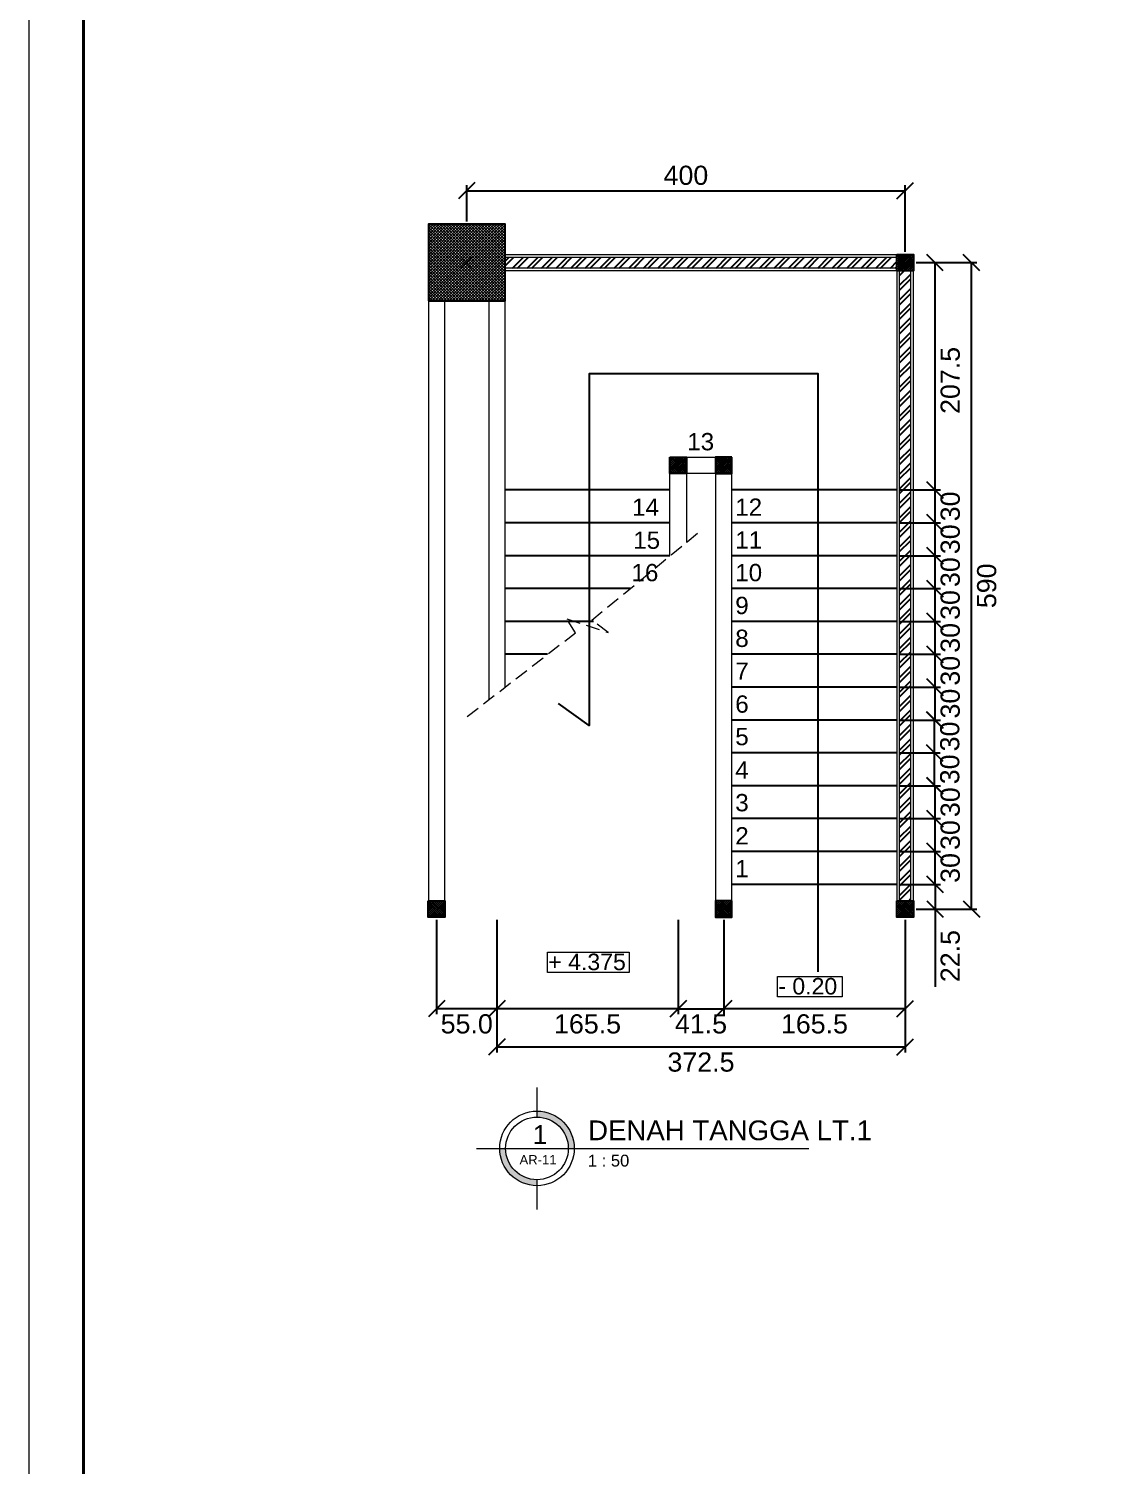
# Model space of a CAD drawing. Header units: inches. Extents: x 249 to 1192, y -18 to 440.
# Drawn here: x 501.22 to 520.85, y 142.23 to 168.46 of the extents above; entities that cross this region are included whole.
import ezdxf
from ezdxf.enums import TextEntityAlignment as Align

# ---------------------------------------------------------------- set-up
doc = ezdxf.new("R2010")
doc.units = ezdxf.units.IN
doc.header["$MEASUREMENT"] = 0
doc.linetypes.add('HIDDEN2', pattern=[0.1875, 0.125, -0.0625])
for name, color, linetype, lineweight in [('ARSIR BETON', 8, 'Continuous', 0), ('DIMENSI', 85, 'Continuous', 20), ('DINDING', 6, 'Continuous', 0), ('DINDING2', 137, 'Continuous', 20), ('GRS KOP', 1, 'Continuous', 40), ('KOP', 7, 'Continuous', 20), ('TEXT (KET. RUANG)', 7, 'Continuous', 5)]:
    doc.layers.add(name, color=color, linetype=linetype, lineweight=lineweight)
doc.layers.add('ARSIR DINDING', color=64, linetype='Continuous')
doc.layers.add('KOLOM', color=5, linetype='Continuous')
doc.styles.add('ARIAL', font='arial.ttf')
doc.styles.get("Standard").update_dxf_attribs({"font": 'arial.ttf'})
doc.dimstyles.new('UK. GDG PERTEMUAN', dxfattribs={"dimtxt": 0.5, "dimasz": 0.5, "dimexe": 0.5, "dimexo": 0.05, "dimgap": 0.1, "dimtad": 2, "dimdec": 0, "dimlfac": 100, "dimzin": 0, "dimdsep": 46, "dimtxsty": 'Standard', "dimblk": 'OBLIQUE', "dimcen": 0.09, "dimclrd": 8, "dimclre": 256, "dimclrt": 256, "dimadec": 0, "dimazin": 0, "dimtfac": 1, "dimtdec": 0, "dimtofl": 0, "dimtmove": 0, "dimatfit": 3, "dimldrblk": 'OBLIQUE', "dimfxl": 0, "dimtolj": 1, "dimtzin": 0, "dimarcsym": 0})

# ---------------------------------------------------------------- blocks, each defined once
blk = doc.blocks.new('KOP-ARS')
at = {"layer": 'GRS KOP'}
blk.add_line((1, 54), (1, 1), dxfattribs=at)
at = {"layer": 'KOP'}
blk.add_lwpolyline([(0, 0), (84, 0), (84, 55), (0, 55)], close=True, dxfattribs=at)
for tag, height, p in [('SUKMA', 0.2, (78, 9.9)), ('1:100', 0.25, (81.3, 5.5)), ('1:100', 0.25, (81.3, 4.9)), ('1:100', 0.25, (81.3, 4.3)), ('AR-01', 0.35, (78.15, 2.7)), ('10', 0.35, (81.3, 2.7)), ('2012', 0.35, (81.3, 1.7))]:
    blk.add_attdef(tag, text='', height=height, dxfattribs=at).set_placement(p, align=Align.MIDDLE)
for p in [(73.7, 5.325), (73.7, 4.725), (73.7, 4.125)]:
    blk.add_attdef('-', p, '', height=0.35, dxfattribs=at)
blk = doc.blocks.new('K1')
at = {"layer": 'ARSIR BETON'}
h = blk.add_hatch(dxfattribs=at)
h.set_pattern_fill('ANSI37', color=256, scale=0.15, style=0)
h.set_pattern_definition([(45, (258.37489, 277.120751), (-0.01325825, 0.01325825), []), (135, (258.37489, 277.120751), (-0.01325825, -0.01325825), [])])
h.paths.add_polyline_path([(259.125, 277.171), (259.125, 277.871), (258.425, 277.871), (258.425, 277.171)])
at = {"layer": 'KOLOM'}
blk.add_lwpolyline([(258.425, 277.171), (259.125, 277.171), (259.125, 277.871), (258.425, 277.871)], close=True, dxfattribs=at)
for points in [[(258.725, 277.571), (258.825, 277.471)], [(258.725, 277.471), (258.825, 277.571)]]:
    blk.add_lwpolyline(points, dxfattribs=at)
blk = doc.blocks.new('K2')
at = {"layer": 'ARSIR BETON'}
h = blk.add_hatch(dxfattribs=at)
h.set_pattern_fill('ANSI37', color=256, scale=0.1, style=0)
h.set_pattern_definition([(45, (-38.743626, 268.082874), (-0.0088388, 0.0088388), []), (135, (-38.743626, 268.082874), (-0.0088388, -0.0088388), [])])
h.paths.add_polyline_path([(-38.594, 268.233), (-38.744, 268.233), (-38.744, 268.083), (-38.594, 268.083)])
at = {"layer": 'KOLOM'}
blk.add_lwpolyline([(-38.744, 268.083), (-38.594, 268.083), (-38.594, 268.233), (-38.744, 268.233)], close=True, dxfattribs=at)
blk = doc.blocks.new('+4375')
at = {"layer": 'TEXT (KET. RUANG)', "color": 1}
blk.add_lwpolyline([(875.846, 246.832), (877.335, 246.832), (877.335, 246.459), (875.846, 246.459)], close=True, dxfattribs=at)
at = {"layer": 'TEXT (KET. RUANG)'}
blk.add_text('+ 4.375', height=0.3015, dxfattribs=at).set_placement((875.858, 246.502))
blk = doc.blocks.new('TANGGA LT1')
at = {"layer": 'ARSIR DINDING'}
h = blk.add_hatch(dxfattribs=at)
h.set_pattern_fill('ANSI32', color=256, scale=0.25, style=0)
h.set_pattern_definition([(45, (516.120875, 155.55878), (-0.0662913, 0.0662913), []), (45, (516.16507, 155.55878), (-0.0662913, 0.0662913), [])])
h.paths.add_polyline_path([(516.121, 155.259), (516.221, 155.259), (516.221, 161.159), (516.121, 161.159)])
h = blk.add_hatch(dxfattribs=at)
h.set_pattern_fill('ANSI32', color=256, scale=0.25, style=0)
h.set_pattern_definition([(45, (512.0954, 154.5595), (-0.0662913, 0.0662913), []), (45, (512.1396, 154.5595), (-0.0662913, 0.0662913), [])])
h.paths.add_polyline_path([(516.096, 161.134), (516.096, 161.034), (512.521, 161.034), (512.521, 161.134)])
for points in [[(515.379, 154.611), (515.379, 160.069), (513.289, 160.069), (513.289, 157.489)], [(514.025, 159.009), (512.521, 159.009)], [(516.096, 159.009), (514.591, 159.009)], [(514.025, 158.709), (512.521, 158.709)], [(516.096, 158.709), (514.591, 158.709)], [(514.025, 158.409), (512.521, 158.409)], [(516.096, 158.409), (514.591, 158.409)], [(513.662, 158.109), (512.521, 158.109)], [(516.096, 158.109), (514.591, 158.109)], [(513.327, 157.809), (512.521, 157.809)], [(516.096, 157.809), (514.591, 157.809)], [(512.908, 157.509), (512.521, 157.509)], [(513.289, 157.489), (513.289, 156.859), (513.007, 157.059)], [(516.096, 157.509), (514.591, 157.509)], [(516.096, 157.209), (514.591, 157.209)], [(516.096, 156.909), (514.591, 156.909)], [(516.096, 156.609), (514.591, 156.609)], [(516.096, 156.309), (514.591, 156.309)], [(516.096, 156.009), (514.591, 156.009)], [(516.096, 155.709), (514.591, 155.709)], [(516.096, 155.409), (514.591, 155.409)]]:
    blk.add_lwpolyline(points)
at = {"layer": 'DINDING'}
for points in [[(516.171, 161.009), (512.521, 161.009), (512.521, 161.159), (516.246, 161.159)], [(516.096, 161.159), (516.096, 155.259)], [(516.246, 155.259), (516.246, 161.159)], [(512.521, 157.209), (512.521, 160.734), (512.371, 160.734), (512.371, 157.093)], [(514.025, 158.407), (514.025, 159.159), (514.175, 159.159), (514.175, 158.53)]]:
    blk.add_lwpolyline(points, dxfattribs=at)
for points in [[(511.821, 155.259), (511.971, 155.259), (511.971, 160.734), (511.821, 160.734)], [(514.175, 159.309), (514.441, 159.309), (514.441, 159.159), (514.175, 159.159)], [(514.441, 155.259), (514.591, 155.259), (514.591, 159.159), (514.441, 159.159)]]:
    blk.add_lwpolyline(points, close=True, dxfattribs=at)
at = {"layer": 'DINDING2'}
blk.add_lwpolyline([(516.221, 161.159), (516.221, 155.259), (516.121, 155.259), (516.121, 161.159)], dxfattribs=at)
blk.add_lwpolyline([(516.096, 161.034), (512.521, 161.034), (512.521, 161.134), (516.096, 161.134)], close=True, dxfattribs=at)
at = {"layer": 'DINDING2', "linetype": 'HIDDEN2'}
blk.add_lwpolyline([(512.175, 156.941), (513.163, 157.706), (513.083, 157.833), (513.46, 157.707), (513.311, 157.821), (514.278, 158.614)], dxfattribs=at)
at = {"layer": 'TEXT (KET. RUANG)', "color": 1}
blk.add_lwpolyline([(515.007, 154.569), (515.597, 154.569), (515.597, 154.382), (515.007, 154.382)], close=True, dxfattribs=at)
at = {"xscale": -1, "rotation": 180}
for p in [(554.84, 429.242), (552.769, 427.392), (550.564, 423.342), (554.84, 423.342)]:
    blk.add_blockref('K2', p, dxfattribs=at)
at = {"rotation": 180}
for p in [(475.847, 427.392), (475.847, 423.342)]:
    blk.add_blockref('K2', p, dxfattribs=at)
at = {"layer": 'DIMENSI', "xscale": 0.5, "yscale": 0.5, "zscale": 0.5}
blk.add_blockref('+4375', (74.985, 31.375), dxfattribs=at)
at = {"layer": 'KOLOM'}
blk.add_blockref('K1', (253.396, -116.437), dxfattribs=at)
at = {"layer": 'TEXT (KET. RUANG)'}
for s, height, p in [('13', 0.1578, (514.183, 159.371)), ('14', 0.1578, (513.679, 158.773)), ('12', 0.1578, (514.621, 158.773)), ('15', 0.1578, (513.69, 158.472)), ('11', 0.1578, (514.621, 158.473)), ('16', 0.1578, (513.674, 158.176)), ('10', 0.1578, (514.621, 158.176)), ('9', 0.158, (514.621, 157.876)), ('8', 0.158, (514.621, 157.576)), ('7', 0.158, (514.621, 157.276)), ('6', 0.158, (514.621, 156.976)), ('5', 0.158, (514.621, 156.679)), ('4', 0.158, (514.621, 156.374)), ('3', 0.158, (514.621, 156.076)), ('2', 0.158, (514.621, 155.773)), ('1', 0.158, (514.621, 155.473)), ('- 0.20', 0.1507, (515.013, 154.404))]:
    blk.add_text(s, height=height, dxfattribs=at).set_placement(p)
blk = doc.blocks.new('JUDUL GAMBAR')
at = {"layer": 'DIMENSI'}
h = blk.add_hatch(color=256, dxfattribs=at)
h.paths.add_polyline_path([(-32.945, 252.895), (-32.945, 253.045, -0.414214), (-33.739, 253.838), (-33.889, 253.838, 0.414214)])
h.paths.add_polyline_path([(-32.945, 254.781), (-32.945, 254.631, -0.414214), (-32.152, 253.838), (-32.002, 253.838, 0.414214)])
for points in [[(-32.945, 255.382), (-32.945, 254.631)], [(-34.474, 253.838), (-26.071, 253.838)], [(-32.945, 253.045), (-32.945, 252.294)]]:
    blk.add_lwpolyline(points, dxfattribs=at)
for radius in [0.943, 0.793]:
    blk.add_circle((-32.945, 253.838), radius, dxfattribs=at)
at = {"layer": 'DIMENSI', "style": 'ARIAL'}
for tag, height, p in [('JUDUL', 0.5, (-31.652, 253.895)), ('SKALA', 0.3, (-31.658, 253.289))]:
    blk.add_attdef(tag, text='', height=height, dxfattribs=at).set_placement(p, align=Align.BOTTOM_LEFT)
for tag, height, p in [('NO', 0.478, (-32.866, 254.188)), ('AR', 0.236, (-32.919, 253.551))]:
    blk.add_attdef(tag, text='', height=height, dxfattribs=at).set_placement(p, align=Align.MIDDLE_CENTER)
blk = doc.blocks.new('_Oblique')
at = {"color": 0, "linetype": 'ByBlock', "lineweight": -2}
blk.add_line((-0.5, -0.5), (0.5, 0.5), dxfattribs=at)
blk = doc.blocks.new('*D403')
at = {"layer": 'DEFPOINTS', "color": 0}
for p in [(517.063, 153.437), (517.76, 153.437), (517.063, 152.837)]:
    blk.add_point(p, dxfattribs=at)
at = {"layer": 'DIMENSI', "lineweight": -2}
for p, q in [((517.113, 153.437), (517.86, 153.437)), ((517.113, 152.837), (517.86, 152.837))]:
    blk.add_line(p, q, dxfattribs=at)
at = {"layer": 'DIMENSI', "color": 8, "lineweight": -2}
blk.add_line((517.76, 152.837), (517.76, 153.437), dxfattribs=at)
at = {"layer": 'DIMENSI', "color": 8, "lineweight": -2, "xscale": 0.3, "yscale": 0.3, "zscale": 0.3}
for p, rotation in [((517.76, 153.437), 90), ((517.76, 152.837), 270)]:
    blk.add_blockref('_Oblique', p, dxfattribs=dict(at, rotation=rotation))
at = {"layer": 'DIMENSI', "insert": (518.038, 153.137), "char_height": 0.35, "attachment_point": 5, "rotation": 90}
blk.add_mtext('\\A1;30', dxfattribs=at)
blk = doc.blocks.new('*D404')
at = {"layer": 'DEFPOINTS', "color": 0}
for p in [(517.063, 154.037), (517.76, 154.037), (517.063, 153.437)]:
    blk.add_point(p, dxfattribs=at)
at = {"layer": 'DIMENSI', "lineweight": -2}
for p, q in [((517.113, 154.037), (517.86, 154.037)), ((517.113, 153.437), (517.86, 153.437))]:
    blk.add_line(p, q, dxfattribs=at)
at = {"layer": 'DIMENSI', "color": 8, "lineweight": -2}
blk.add_line((517.76, 153.437), (517.76, 154.037), dxfattribs=at)
at = {"layer": 'DIMENSI', "color": 8, "lineweight": -2, "xscale": 0.3, "yscale": 0.3, "zscale": 0.3}
for p, rotation in [((517.76, 154.037), 90), ((517.76, 153.437), 270)]:
    blk.add_blockref('_Oblique', p, dxfattribs=dict(at, rotation=rotation))
at = {"layer": 'DIMENSI', "insert": (518.038, 153.737), "char_height": 0.35, "attachment_point": 5, "rotation": 90}
blk.add_mtext('\\A1;30', dxfattribs=at)
blk = doc.blocks.new('*D405')
at = {"layer": 'DEFPOINTS', "color": 0}
for p in [(517.053, 154.637), (517.76, 154.637), (517.053, 154.037)]:
    blk.add_point(p, dxfattribs=at)
at = {"layer": 'DIMENSI', "lineweight": -2}
for p, q in [((517.103, 154.637), (517.86, 154.637)), ((517.103, 154.037), (517.86, 154.037))]:
    blk.add_line(p, q, dxfattribs=at)
at = {"layer": 'DIMENSI', "color": 8, "lineweight": -2}
blk.add_line((517.76, 154.037), (517.76, 154.637), dxfattribs=at)
at = {"layer": 'DIMENSI', "color": 8, "lineweight": -2, "xscale": 0.3, "yscale": 0.3, "zscale": 0.3}
for p, rotation in [((517.76, 154.637), 90), ((517.76, 154.037), 270)]:
    blk.add_blockref('_Oblique', p, dxfattribs=dict(at, rotation=rotation))
at = {"layer": 'DIMENSI', "insert": (518.038, 154.337), "char_height": 0.35, "attachment_point": 5, "rotation": 90}
blk.add_mtext('\\A1;30', dxfattribs=at)
blk = doc.blocks.new('*D406')
at = {"layer": 'DEFPOINTS', "color": 0}
for p in [(517.053, 155.237), (517.75, 155.237), (517.053, 154.637)]:
    blk.add_point(p, dxfattribs=at)
at = {"layer": 'DIMENSI', "lineweight": -2}
for p, q in [((517.103, 155.237), (517.85, 155.237)), ((517.103, 154.637), (517.85, 154.637))]:
    blk.add_line(p, q, dxfattribs=at)
at = {"layer": 'DIMENSI', "color": 8, "lineweight": -2}
blk.add_line((517.75, 154.637), (517.75, 155.237), dxfattribs=at)
at = {"layer": 'DIMENSI', "color": 8, "lineweight": -2, "xscale": 0.3, "yscale": 0.3, "zscale": 0.3}
for p, rotation in [((517.75, 155.237), 90), ((517.75, 154.637), 270)]:
    blk.add_blockref('_Oblique', p, dxfattribs=dict(at, rotation=rotation))
at = {"layer": 'DIMENSI', "insert": (518.029, 154.937), "char_height": 0.35, "attachment_point": 5, "rotation": 90}
blk.add_mtext('\\A1;30', dxfattribs=at)
blk = doc.blocks.new('*D407')
at = {"layer": 'DEFPOINTS', "color": 0}
for p in [(517.063, 156.437), (517.76, 156.437), (517.063, 155.837)]:
    blk.add_point(p, dxfattribs=at)
at = {"layer": 'DIMENSI', "lineweight": -2}
for p, q in [((517.113, 156.437), (517.86, 156.437)), ((517.113, 155.837), (517.86, 155.837))]:
    blk.add_line(p, q, dxfattribs=at)
at = {"layer": 'DIMENSI', "color": 8, "lineweight": -2}
blk.add_line((517.76, 155.837), (517.76, 156.437), dxfattribs=at)
at = {"layer": 'DIMENSI', "color": 8, "lineweight": -2, "xscale": 0.3, "yscale": 0.3, "zscale": 0.3}
for p, rotation in [((517.76, 156.437), 90), ((517.76, 155.837), 270)]:
    blk.add_blockref('_Oblique', p, dxfattribs=dict(at, rotation=rotation))
at = {"layer": 'DIMENSI', "insert": (518.038, 156.137), "char_height": 0.35, "attachment_point": 5, "rotation": 90}
blk.add_mtext('\\A1;30', dxfattribs=at)
blk = doc.blocks.new('*D408')
at = {"layer": 'DEFPOINTS', "color": 0}
for p in [(517.063, 157.637), (517.76, 157.637), (517.063, 157.037)]:
    blk.add_point(p, dxfattribs=at)
at = {"layer": 'DIMENSI', "lineweight": -2}
for p, q in [((517.113, 157.637), (517.86, 157.637)), ((517.113, 157.037), (517.86, 157.037))]:
    blk.add_line(p, q, dxfattribs=at)
at = {"layer": 'DIMENSI', "color": 8, "lineweight": -2}
blk.add_line((517.76, 157.037), (517.76, 157.637), dxfattribs=at)
at = {"layer": 'DIMENSI', "color": 8, "lineweight": -2, "xscale": 0.3, "yscale": 0.3, "zscale": 0.3}
for p, rotation in [((517.76, 157.637), 90), ((517.76, 157.037), 270)]:
    blk.add_blockref('_Oblique', p, dxfattribs=dict(at, rotation=rotation))
at = {"layer": 'DIMENSI', "insert": (518.038, 157.337), "char_height": 0.35, "attachment_point": 5, "rotation": 90}
blk.add_mtext('\\A1;30', dxfattribs=at)
blk = doc.blocks.new('*D409')
at = {"layer": 'DEFPOINTS', "color": 0}
for p in [(517.063, 158.837), (517.76, 158.837), (517.063, 158.237)]:
    blk.add_point(p, dxfattribs=at)
at = {"layer": 'DIMENSI', "lineweight": -2}
for p, q in [((517.113, 158.837), (517.86, 158.837)), ((517.113, 158.237), (517.86, 158.237))]:
    blk.add_line(p, q, dxfattribs=at)
at = {"layer": 'DIMENSI', "color": 8, "lineweight": -2}
blk.add_line((517.76, 158.237), (517.76, 158.837), dxfattribs=at)
at = {"layer": 'DIMENSI', "color": 8, "lineweight": -2, "xscale": 0.3, "yscale": 0.3, "zscale": 0.3}
for p, rotation in [((517.76, 158.837), 90), ((517.76, 158.237), 270)]:
    blk.add_blockref('_Oblique', p, dxfattribs=dict(at, rotation=rotation))
at = {"layer": 'DIMENSI', "insert": (518.038, 158.537), "char_height": 0.35, "attachment_point": 5, "rotation": 90}
blk.add_mtext('\\A1;30', dxfattribs=at)
blk = doc.blocks.new('*D410')
at = {"layer": 'DEFPOINTS', "color": 0}
for p in [(517.063, 160.037), (517.76, 160.037), (517.063, 159.437)]:
    blk.add_point(p, dxfattribs=at)
at = {"layer": 'DIMENSI', "lineweight": -2}
for p, q in [((517.113, 160.037), (517.86, 160.037)), ((517.113, 159.437), (517.86, 159.437))]:
    blk.add_line(p, q, dxfattribs=at)
at = {"layer": 'DIMENSI', "color": 8, "lineweight": -2}
blk.add_line((517.76, 159.437), (517.76, 160.037), dxfattribs=at)
at = {"layer": 'DIMENSI', "color": 8, "lineweight": -2, "xscale": 0.3, "yscale": 0.3, "zscale": 0.3}
for p, rotation in [((517.76, 160.037), 90), ((517.76, 159.437), 270)]:
    blk.add_blockref('_Oblique', p, dxfattribs=dict(at, rotation=rotation))
at = {"layer": 'DIMENSI', "insert": (518.038, 159.737), "char_height": 0.35, "attachment_point": 5, "rotation": 90}
blk.add_mtext('\\A1;30', dxfattribs=at)
blk = doc.blocks.new('*D411')
at = {"layer": 'DEFPOINTS', "color": 0}
for p in [(517.053, 155.837), (517.75, 155.837), (517.053, 155.237)]:
    blk.add_point(p, dxfattribs=at)
at = {"layer": 'DIMENSI', "lineweight": -2}
for p, q in [((517.103, 155.837), (517.85, 155.837)), ((517.103, 155.237), (517.85, 155.237))]:
    blk.add_line(p, q, dxfattribs=at)
at = {"layer": 'DIMENSI', "color": 8, "lineweight": -2}
blk.add_line((517.75, 155.237), (517.75, 155.837), dxfattribs=at)
at = {"layer": 'DIMENSI', "color": 8, "lineweight": -2, "xscale": 0.3, "yscale": 0.3, "zscale": 0.3}
for p, rotation in [((517.75, 155.837), 90), ((517.75, 155.237), 270)]:
    blk.add_blockref('_Oblique', p, dxfattribs=dict(at, rotation=rotation))
at = {"layer": 'DIMENSI', "insert": (518.029, 155.537), "char_height": 0.35, "attachment_point": 5, "rotation": 90}
blk.add_mtext('\\A1;30', dxfattribs=at)
blk = doc.blocks.new('*D412')
at = {"layer": 'DEFPOINTS', "color": 0}
for p in [(517.053, 157.037), (517.76, 157.037), (517.053, 156.437)]:
    blk.add_point(p, dxfattribs=at)
at = {"layer": 'DIMENSI', "lineweight": -2}
for p, q in [((517.103, 157.037), (517.86, 157.037)), ((517.103, 156.437), (517.86, 156.437))]:
    blk.add_line(p, q, dxfattribs=at)
at = {"layer": 'DIMENSI', "color": 8, "lineweight": -2}
blk.add_line((517.76, 156.437), (517.76, 157.037), dxfattribs=at)
at = {"layer": 'DIMENSI', "color": 8, "lineweight": -2, "xscale": 0.3, "yscale": 0.3, "zscale": 0.3}
for p, rotation in [((517.76, 157.037), 90), ((517.76, 156.437), 270)]:
    blk.add_blockref('_Oblique', p, dxfattribs=dict(at, rotation=rotation))
at = {"layer": 'DIMENSI', "insert": (518.038, 156.737), "char_height": 0.35, "attachment_point": 5, "rotation": 90}
blk.add_mtext('\\A1;30', dxfattribs=at)
blk = doc.blocks.new('*D413')
at = {"layer": 'DEFPOINTS', "color": 0}
for p in [(517.053, 158.237), (517.76, 158.237), (517.053, 157.637)]:
    blk.add_point(p, dxfattribs=at)
at = {"layer": 'DIMENSI', "lineweight": -2}
for p, q in [((517.103, 158.237), (517.86, 158.237)), ((517.103, 157.637), (517.86, 157.637))]:
    blk.add_line(p, q, dxfattribs=at)
at = {"layer": 'DIMENSI', "color": 8, "lineweight": -2}
blk.add_line((517.76, 157.637), (517.76, 158.237), dxfattribs=at)
at = {"layer": 'DIMENSI', "color": 8, "lineweight": -2, "xscale": 0.3, "yscale": 0.3, "zscale": 0.3}
for p, rotation in [((517.76, 158.237), 90), ((517.76, 157.637), 270)]:
    blk.add_blockref('_Oblique', p, dxfattribs=dict(at, rotation=rotation))
at = {"layer": 'DIMENSI', "insert": (518.038, 157.937), "char_height": 0.35, "attachment_point": 5, "rotation": 90}
blk.add_mtext('\\A1;30', dxfattribs=at)
blk = doc.blocks.new('*D414')
at = {"layer": 'DEFPOINTS', "color": 0}
for p in [(517.113, 159.437), (517.76, 159.437), (517.113, 158.837)]:
    blk.add_point(p, dxfattribs=at)
at = {"layer": 'DIMENSI', "lineweight": -2}
for p, q in [((517.163, 159.437), (517.86, 159.437)), ((517.163, 158.837), (517.86, 158.837))]:
    blk.add_line(p, q, dxfattribs=at)
at = {"layer": 'DIMENSI', "color": 8, "lineweight": -2}
blk.add_line((517.76, 158.837), (517.76, 159.437), dxfattribs=at)
at = {"layer": 'DIMENSI', "color": 8, "lineweight": -2, "xscale": 0.3, "yscale": 0.3, "zscale": 0.3}
for p, rotation in [((517.76, 159.437), 90), ((517.76, 158.837), 270)]:
    blk.add_blockref('_Oblique', p, dxfattribs=dict(at, rotation=rotation))
at = {"layer": 'DIMENSI', "insert": (518.038, 159.137), "char_height": 0.35, "attachment_point": 5, "rotation": 90}
blk.add_mtext('\\A1;30', dxfattribs=at)
blk = doc.blocks.new('*D415')
at = {"layer": 'DEFPOINTS', "color": 0}
for p in [(517.363, 164.187), (517.76, 164.187), (517.063, 160.037)]:
    blk.add_point(p, dxfattribs=at)
at = {"layer": 'DIMENSI', "lineweight": -2}
for p, q in [((517.413, 164.187), (517.86, 164.187)), ((517.113, 160.037), (517.86, 160.037))]:
    blk.add_line(p, q, dxfattribs=at)
at = {"layer": 'DIMENSI', "color": 8, "lineweight": -2}
blk.add_line((517.76, 160.037), (517.76, 164.187), dxfattribs=at)
at = {"layer": 'DIMENSI', "color": 8, "lineweight": -2, "xscale": 0.3, "yscale": 0.3, "zscale": 0.3}
for p, rotation in [((517.76, 164.187), 90), ((517.76, 160.037), 270)]:
    blk.add_blockref('_Oblique', p, dxfattribs=dict(at, rotation=rotation))
at = {"layer": 'DIMENSI', "insert": (518.038, 162.037), "char_height": 0.35, "attachment_point": 5, "rotation": 90}
blk.add_mtext('\\A1;207.5', dxfattribs=at)
blk = doc.blocks.new('*D416')
at = {"layer": 'DEFPOINTS', "color": 0}
for p in [(517.363, 152.837), (517.76, 152.837), (517.363, 152.387)]:
    blk.add_point(p, dxfattribs=at)
at = {"layer": 'DIMENSI', "lineweight": -2}
for p, q in [((517.413, 152.837), (517.86, 152.837)), ((517.413, 152.387), (517.86, 152.387))]:
    blk.add_line(p, q, dxfattribs=at)
at = {"layer": 'DIMENSI', "color": 8, "lineweight": -2}
for p, q in [((517.76, 152.837), (517.76, 152.387)), ((517.76, 152.387), (517.76, 150.969))]:
    blk.add_line(p, q, dxfattribs=at)
at = {"layer": 'DIMENSI', "color": 8, "lineweight": -2, "xscale": 0.3, "yscale": 0.3, "zscale": 0.3}
for p, rotation in [((517.76, 152.837), 90), ((517.76, 152.387), 270)]:
    blk.add_blockref('_Oblique', p, dxfattribs=dict(at, rotation=rotation))
at = {"layer": 'DIMENSI', "insert": (518.038, 151.528), "char_height": 0.35, "attachment_point": 5, "rotation": 90}
blk.add_mtext('\\A1;22.5', dxfattribs=at)
blk = doc.blocks.new('*D417')
at = {"layer": 'DEFPOINTS', "color": 0}
for p in [(517.363, 164.187), (518.424, 164.187), (517.363, 152.387)]:
    blk.add_point(p, dxfattribs=at)
at = {"layer": 'DIMENSI', "lineweight": -2}
for p, q in [((517.413, 164.187), (518.524, 164.187)), ((517.413, 152.387), (518.524, 152.387))]:
    blk.add_line(p, q, dxfattribs=at)
at = {"layer": 'DIMENSI', "color": 8, "lineweight": -2}
blk.add_line((518.424, 152.387), (518.424, 164.187), dxfattribs=at)
at = {"layer": 'DIMENSI', "color": 8, "lineweight": -2, "xscale": 0.3, "yscale": 0.3, "zscale": 0.3}
for p, rotation in [((518.424, 164.187), 90), ((518.424, 152.387), 270)]:
    blk.add_blockref('_Oblique', p, dxfattribs=dict(at, rotation=rotation))
at = {"layer": 'DIMENSI', "insert": (518.703, 158.287), "char_height": 0.35, "attachment_point": 5, "rotation": 90}
blk.add_mtext('\\A1;590', dxfattribs=at)
blk = doc.blocks.new('*D418')
at = {"layer": 'DEFPOINTS', "color": 0}
for p in [(513.903, 152.237), (517.213, 152.237), (513.903, 150.567)]:
    blk.add_point(p, dxfattribs=at)
at = {"layer": 'DIMENSI', "lineweight": -2}
for p, q in [((513.903, 152.187), (513.903, 150.467)), ((517.213, 152.187), (517.213, 150.467))]:
    blk.add_line(p, q, dxfattribs=at)
at = {"layer": 'DIMENSI', "color": 8, "lineweight": -2}
blk.add_line((517.213, 150.567), (513.903, 150.567), dxfattribs=at)
at = {"layer": 'DIMENSI', "color": 8, "lineweight": -2, "xscale": 0.3, "yscale": 0.3, "zscale": 0.3, "rotation": 180}
blk.add_blockref('_Oblique', (513.903, 150.567), dxfattribs=at)
at = {"layer": 'DIMENSI', "color": 8, "lineweight": -2, "xscale": 0.3, "yscale": 0.3, "zscale": 0.3}
blk.add_blockref('_Oblique', (517.213, 150.567), dxfattribs=at)
at = {"layer": 'DIMENSI', "insert": (515.558, 150.288), "char_height": 0.35, "attachment_point": 5}
blk.add_mtext('\\A1;165.5', dxfattribs=at)
blk = doc.blocks.new('*D419')
at = {"layer": 'DEFPOINTS', "color": 0}
for p in [(513.072, 151.471), (513.902, 151.471), (513.902, 150.567)]:
    blk.add_point(p, dxfattribs=at)
at = {"layer": 'DIMENSI', "lineweight": -2}
for p, q in [((513.072, 151.421), (513.072, 150.467)), ((513.902, 151.421), (513.902, 150.467))]:
    blk.add_line(p, q, dxfattribs=at)
at = {"layer": 'DIMENSI', "color": 8, "lineweight": -2}
blk.add_line((513.072, 150.567), (513.902, 150.567), dxfattribs=at)
at = {"layer": 'DIMENSI', "color": 8, "lineweight": -2, "xscale": 0.3, "yscale": 0.3, "zscale": 0.3, "rotation": 180}
blk.add_blockref('_Oblique', (513.072, 150.567), dxfattribs=at)
at = {"layer": 'DIMENSI', "color": 8, "lineweight": -2, "xscale": 0.3, "yscale": 0.3, "zscale": 0.3}
blk.add_blockref('_Oblique', (513.902, 150.567), dxfattribs=at)
at = {"layer": 'DIMENSI', "insert": (513.487, 150.288), "char_height": 0.35, "attachment_point": 5}
blk.add_mtext('\\A1;41.5', dxfattribs=at)
blk = doc.blocks.new('*D420')
at = {"layer": 'DEFPOINTS', "color": 0}
for p in [(509.762, 152.237), (513.072, 152.237), (509.762, 150.567)]:
    blk.add_point(p, dxfattribs=at)
at = {"layer": 'DIMENSI', "lineweight": -2}
for p, q in [((509.762, 152.187), (509.762, 150.467)), ((513.072, 152.187), (513.072, 150.467))]:
    blk.add_line(p, q, dxfattribs=at)
at = {"layer": 'DIMENSI', "color": 8, "lineweight": -2}
blk.add_line((513.072, 150.567), (509.762, 150.567), dxfattribs=at)
at = {"layer": 'DIMENSI', "color": 8, "lineweight": -2, "xscale": 0.3, "yscale": 0.3, "zscale": 0.3, "rotation": 180}
blk.add_blockref('_Oblique', (509.762, 150.567), dxfattribs=at)
at = {"layer": 'DIMENSI', "color": 8, "lineweight": -2, "xscale": 0.3, "yscale": 0.3, "zscale": 0.3}
blk.add_blockref('_Oblique', (513.072, 150.567), dxfattribs=at)
at = {"layer": 'DIMENSI', "insert": (511.417, 150.288), "char_height": 0.35, "attachment_point": 5}
blk.add_mtext('\\A1;165.5', dxfattribs=at)
blk = doc.blocks.new('*D421')
at = {"layer": 'DEFPOINTS', "color": 0}
for p in [(509.762, 151.327), (517.213, 151.327), (517.213, 149.87)]:
    blk.add_point(p, dxfattribs=at)
at = {"layer": 'DIMENSI', "lineweight": -2}
for p, q in [((509.762, 151.277), (509.762, 149.77)), ((517.213, 151.277), (517.213, 149.77))]:
    blk.add_line(p, q, dxfattribs=at)
at = {"layer": 'DIMENSI', "color": 8, "lineweight": -2}
blk.add_line((509.762, 149.87), (517.213, 149.87), dxfattribs=at)
at = {"layer": 'DIMENSI', "color": 8, "lineweight": -2, "xscale": 0.3, "yscale": 0.3, "zscale": 0.3, "rotation": 180}
blk.add_blockref('_Oblique', (509.762, 149.87), dxfattribs=at)
at = {"layer": 'DIMENSI', "color": 8, "lineweight": -2, "xscale": 0.3, "yscale": 0.3, "zscale": 0.3}
blk.add_blockref('_Oblique', (517.213, 149.87), dxfattribs=at)
at = {"layer": 'DIMENSI', "insert": (513.487, 149.591), "char_height": 0.35, "attachment_point": 5}
blk.add_mtext('\\A1;372.5', dxfattribs=at)
blk = doc.blocks.new('*D422')
at = {"layer": 'DEFPOINTS', "color": 0}
for p in [(508.662, 152.237), (509.762, 152.237), (508.662, 150.567)]:
    blk.add_point(p, dxfattribs=at)
at = {"layer": 'DIMENSI', "lineweight": -2}
for p, q in [((508.662, 152.187), (508.662, 150.467)), ((509.762, 152.187), (509.762, 150.467))]:
    blk.add_line(p, q, dxfattribs=at)
at = {"layer": 'DIMENSI', "color": 8, "lineweight": -2}
blk.add_line((509.762, 150.567), (508.662, 150.567), dxfattribs=at)
at = {"layer": 'DIMENSI', "color": 8, "lineweight": -2, "xscale": 0.3, "yscale": 0.3, "zscale": 0.3, "rotation": 180}
blk.add_blockref('_Oblique', (508.662, 150.567), dxfattribs=at)
at = {"layer": 'DIMENSI', "color": 8, "lineweight": -2, "xscale": 0.3, "yscale": 0.3, "zscale": 0.3}
blk.add_blockref('_Oblique', (509.762, 150.567), dxfattribs=at)
at = {"layer": 'DIMENSI', "insert": (509.212, 150.288), "char_height": 0.35, "attachment_point": 5}
blk.add_mtext('\\A1;55.0', dxfattribs=at)
blk = doc.blocks.new('*D423')
at = {"layer": 'DEFPOINTS', "color": 0}
for p in [(517.213, 165.5), (509.212, 164.887), (517.213, 164.337)]:
    blk.add_point(p, dxfattribs=at)
at = {"layer": 'DIMENSI', "lineweight": -2}
for p, q in [((509.212, 164.937), (509.212, 165.6)), ((517.213, 164.387), (517.213, 165.6))]:
    blk.add_line(p, q, dxfattribs=at)
at = {"layer": 'DIMENSI', "color": 8, "lineweight": -2}
blk.add_line((509.212, 165.5), (517.213, 165.5), dxfattribs=at)
at = {"layer": 'DIMENSI', "color": 8, "lineweight": -2, "xscale": 0.3, "yscale": 0.3, "zscale": 0.3, "rotation": 180}
blk.add_blockref('_Oblique', (509.212, 165.5), dxfattribs=at)
at = {"layer": 'DIMENSI', "color": 8, "lineweight": -2, "xscale": 0.3, "yscale": 0.3, "zscale": 0.3}
blk.add_blockref('_Oblique', (517.213, 165.5), dxfattribs=at)
at = {"layer": 'DIMENSI', "insert": (513.212, 165.779), "char_height": 0.35, "attachment_point": 5}
blk.add_mtext('\\A1;400', dxfattribs=at)

msp = doc.modelspace()

# ---------------------------------------------------------------- block references
at = {"xscale": 2, "yscale": 2, "zscale": 2}
msp.add_blockref('TANGGA LT1', (-515.1292, -157.981), dxfattribs=at)
at = {"xscale": 0.7214242191668478, "yscale": 0.7214242191668478, "zscale": 0.7214242191668478}
msp.add_blockref('JUDUL GAMBAR', (534.2611, -35.1078), dxfattribs=at).add_auto_attribs({'AR': 'AR-11', 'NO': '1', 'SKALA': '1 : 50', 'JUDUL': 'DENAH TANGGA LT.1'})
at = {"layer": 'KOP'}
msp.add_blockref('KOP-ARS', (501.2179, 115.4885), dxfattribs=at)

# ---------------------------------------------------------------- dimensions: what is measured, and where the dimension line sits
at = {"layer": 'DIMENSI'}
for base, p1, p2, override, picture, middle in [((517.2126, 165.5), (509.2121, 164.8866), (517.2126, 164.3366), {"dimtxt": 0.35, "dimasz": 0.3, "dimexe": 0.1, "dimlfac": 50}, '*D423', (513.2124, 165.7787)), ((509.7621, 150.5666), (513.0717, 152.2366), (509.7621, 152.2366), {"dimtxt": 0.35, "dimasz": 0.3, "dimexe": 0.1, "dimdec": 1, "dimlfac": 50}, '*D420', (511.4169, 150.2879)), ((513.903, 150.5666), (517.2127, 152.2366), (513.903, 152.2366), {"dimtxt": 0.35, "dimasz": 0.3, "dimexe": 0.1, "dimdec": 1, "dimlfac": 50}, '*D418', (515.5579, 150.2879)), ((517.2127, 149.8698), (509.7621, 151.3266), (517.2127, 151.3266), {"dimtxt": 0.35, "dimasz": 0.3, "dimexe": 0.1, "dimdec": 1, "dimlfac": 50}, '*D421', (513.4874, 149.591))]:
    dim = msp.add_linear_dim(base=base, p1=p1, p2=p2, dimstyle='UK. GDG PERTEMUAN', override=override, dxfattribs=at)
    dim.commit()
    dim.dimension.update_dxf_attribs({"geometry": picture, "text_midpoint": middle})
for base, p1, p2, override, picture, middle in [((517.7596, 164.1866), (517.0626, 160.0366), (517.3626, 164.1866), {"dimtxt": 0.35, "dimasz": 0.3, "dimexe": 0.1, "dimdec": 1, "dimlfac": 50}, '*D415', (517.7596, 162.0366)), ((517.7596, 160.0366), (517.0627, 159.4366), (517.0627, 160.0366), {"dimtxt": 0.35, "dimasz": 0.3, "dimexe": 0.1, "dimlfac": 50}, '*D410', (517.7596, 159.7366)), ((517.7596, 159.4366), (517.1126, 158.8366), (517.1126, 159.4366), {"dimtxt": 0.35, "dimasz": 0.3, "dimexe": 0.1, "dimlfac": 50}, '*D414', (517.7596, 159.1366)), ((517.7596, 158.8366), (517.0626, 158.2366), (517.0626, 158.8366), {"dimtxt": 0.35, "dimasz": 0.3, "dimexe": 0.1, "dimlfac": 50}, '*D409', (517.7596, 158.5366)), ((517.7596, 158.2366), (517.053, 157.6366), (517.053, 158.2366), {"dimtxt": 0.35, "dimasz": 0.3, "dimexe": 0.1, "dimlfac": 50}, '*D413', (517.7596, 157.9366)), ((517.7596, 157.6366), (517.0626, 157.0366), (517.0626, 157.6366), {"dimtxt": 0.35, "dimasz": 0.3, "dimexe": 0.1, "dimlfac": 50}, '*D408', (517.7596, 157.3366)), ((517.7596, 157.0366), (517.053, 156.4366), (517.053, 157.0366), {"dimtxt": 0.35, "dimasz": 0.3, "dimexe": 0.1, "dimlfac": 50}, '*D412', (517.7596, 156.7366)), ((517.7596, 156.4366), (517.0627, 155.8366), (517.0627, 156.4366), {"dimtxt": 0.35, "dimasz": 0.3, "dimexe": 0.1, "dimlfac": 50}, '*D407', (517.7596, 156.1366)), ((517.75, 155.8366), (517.053, 155.2366), (517.053, 155.8366), {"dimtxt": 0.35, "dimasz": 0.3, "dimexe": 0.1, "dimlfac": 50}, '*D411', (517.75, 155.5366)), ((517.75, 155.2366), (517.053, 154.6366), (517.053, 155.2366), {"dimtxt": 0.35, "dimasz": 0.3, "dimexe": 0.1, "dimlfac": 50}, '*D406', (517.75, 154.9366)), ((517.7596, 154.6366), (517.053, 154.0366), (517.053, 154.6366), {"dimtxt": 0.35, "dimasz": 0.3, "dimexe": 0.1, "dimlfac": 50}, '*D405', (517.7596, 154.3366)), ((517.7596, 154.0366), (517.0627, 153.4366), (517.0627, 154.0366), {"dimtxt": 0.35, "dimasz": 0.3, "dimexe": 0.1, "dimlfac": 50}, '*D404', (517.7596, 153.7366)), ((517.7596, 153.4366), (517.0627, 152.8366), (517.0627, 153.4366), {"dimtxt": 0.35, "dimasz": 0.3, "dimexe": 0.1, "dimlfac": 50}, '*D403', (517.7596, 153.1366)), ((517.7596, 152.8366), (517.3627, 152.3866), (517.3627, 152.8366), {"dimtxt": 0.35, "dimasz": 0.3, "dimexe": 0.1, "dimdec": 1, "dimlfac": 50}, '*D416', (517.7596, 151.5277))]:
    dim = msp.add_linear_dim(base=base, p1=p1, p2=p2, angle=90, dimstyle='UK. GDG PERTEMUAN', override=override, dxfattribs=at)
    dim.commit()
    dim.dimension.update_dxf_attribs({"geometry": picture, "text_midpoint": middle, "dimtype": 160})
dim = msp.add_linear_dim(base=(518.424, 164.1866), p1=(517.3627, 152.3866), p2=(517.3627, 164.1866), angle=90, dimstyle='UK. GDG PERTEMUAN', override={"dimtxt": 0.35, "dimasz": 0.3, "dimexe": 0.1, "dimlfac": 50}, dxfattribs=at)
dim.commit()
dim.dimension.update_dxf_attribs({"geometry": '*D417', "text_midpoint": (518.7027, 158.2866)})
for base, p1, p2, picture, middle in [((508.6621, 150.5666), (509.7621, 152.2366), (508.6621, 152.2366), '*D422', (509.2121, 150.5666)), ((513.902, 150.5666), (513.0717, 151.471), (513.902, 151.471), '*D419', (513.4869, 150.5666))]:
    dim = msp.add_linear_dim(base=base, p1=p1, p2=p2, dimstyle='UK. GDG PERTEMUAN', override={"dimtxt": 0.35, "dimasz": 0.3, "dimexe": 0.1, "dimdec": 1, "dimlfac": 50}, dxfattribs=at)
    dim.commit()
    dim.dimension.update_dxf_attribs({"geometry": picture, "text_midpoint": middle, "dimtype": 160})

doc.saveas('drawing.dxf')
